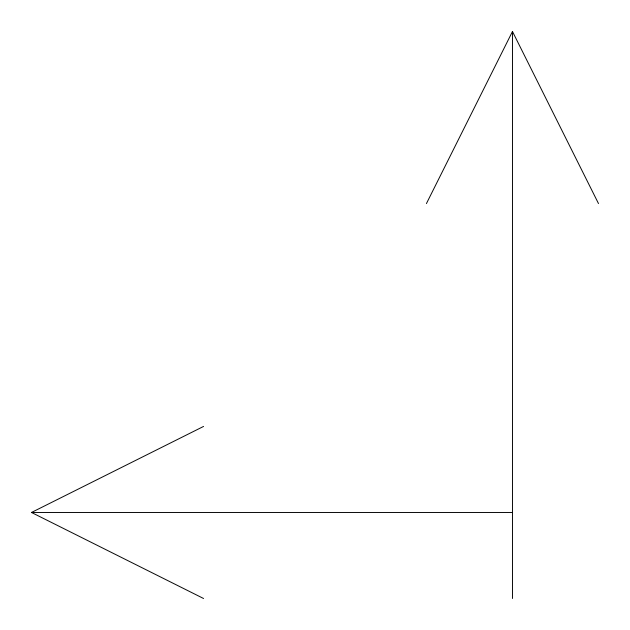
<?xml version="1.0" encoding="UTF-8"?>
<svg xmlns="http://www.w3.org/2000/svg" width="630" height="630" viewBox="0 0 630 630"><rect width="100%" height="100%" fill="white"/><g stroke="black" fill="none" stroke-linecap="round" stroke-linejoin="round"><path stroke-width="0.94" d="M426.423 203.577L512.466 31.5L598.5 203.577M203.577 598.5L31.5 512.466L203.577 426.423M31.5 512.466L512.466 512.466M512.466 31.5L512.466 598.5"/></g></svg>
